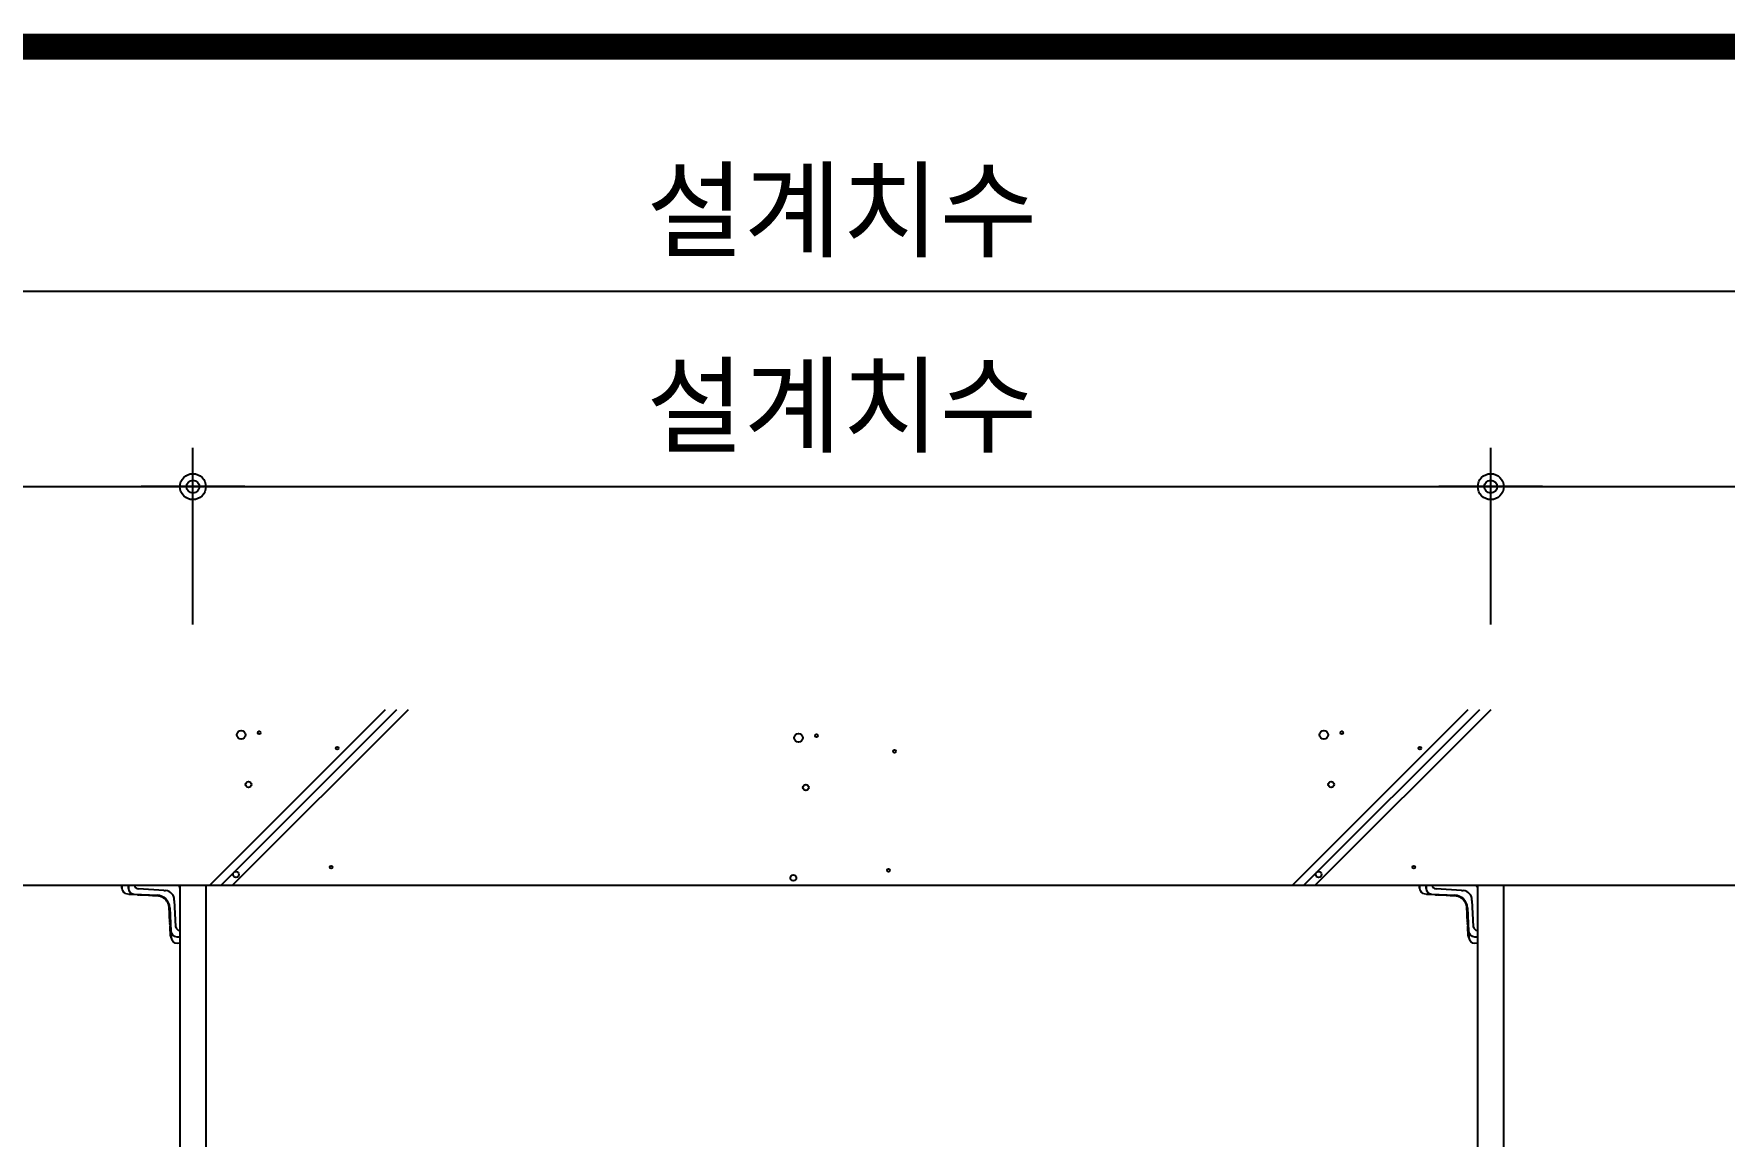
# Model space of a CAD drawing. Extents: x -256 to 8104, y -176 to 5714.
# Drawn here: x 3159 to 3810, y 3604 to 4029 of the extents above; entities that cross this region are included whole.
import ezdxf

# ---------------------------------------------------------------- set-up
doc = ezdxf.new("R2010")
doc.units = 0
doc.header["$LTSCALE"] = 30
doc.layers.get('0').update_dxf_attribs({"linetype": 'CONTINUOUS'})
doc.layers.get('DEFPOINTS').update_dxf_attribs({"linetype": 'CONTINUOUS'})
for name, color, linetype in [('0_toilet', 6, 'CONTINUOUS'), ('DIM', 7, 'CONTINUOUS'), ('경첩', 4, 'CONTINUOUS'), ('해치', 8, 'CONTINUOUS')]:
    doc.layers.add(name, color=color, linetype=linetype)
doc.styles.add('돋움', font='malgun.ttf')
doc.dimstyles.new('10', dxfattribs={"dimscale": 10, "dimtxt": 3, "dimasz": 1, "dimexe": 1.5, "dimexo": 2, "dimgap": 1, "dimtad": 1, "dimdec": 0, "dimlunit": 6, "dimtxsty": '돋움', "dimblk": 'DIMDOT', "dimcen": -1, "dimdle": 1.5, "dimclrt": 3, "dimazin": 3, "dimtfac": 1, "dimtdec": 0, "dimtix": 1, "dimtmove": 2, "dimatfit": 3, "dimldrblk": 'DIMDOT', "dimarcsym": 0})

# ---------------------------------------------------------------- blocks, each defined once
blk = doc.blocks.new('DIMDOT')
at = {"linetype": 'Continuous'}
blk.add_line((-2, 0), (2, 0), dxfattribs=at)
for radius in [0.5, 0.25]:
    blk.add_circle((0, 0), radius, dxfattribs=at)
blk = doc.blocks.new('*D1345')
at = {"layer": 'DEFPOINTS', "color": 0}
for p in [(102541.71, -9969.61), (102041.71, -10042.74), (102541.71, -10042.74)]:
    blk.add_point(p, dxfattribs=at)
at = {"layer": 'DIM', "color": 0, "lineweight": -2, "ltscale": 10}
for p, q in [((102041.71, -10022.74), (102041.71, -9954.61)), ((102541.71, -10022.74), (102541.71, -9954.61)), ((102051.71, -9969.61), (102531.71, -9969.61))]:
    blk.add_line(p, q, dxfattribs=at)
at = {"layer": 'DIM', "color": 0, "lineweight": -2, "xscale": 10, "yscale": 10, "zscale": 10, "rotation": 180}
blk.add_blockref('DIMDOT', (102041.71, -9969.61), dxfattribs=at)
at = {"layer": 'DIM', "color": 0, "lineweight": -2, "xscale": 10, "yscale": 10, "zscale": 10}
blk.add_blockref('DIMDOT', (102541.71, -9969.61), dxfattribs=at)
at = {"layer": 'DIM', "color": 3, "insert": (102291.71, -9939.96), "char_height": 30, "attachment_point": 5, "style": '돋움'}
blk.add_mtext('설계치수', dxfattribs=at)
blk = doc.blocks.new('*D1346')
at = {"layer": 'DEFPOINTS', "color": 0}
for p in [(102541.71, -9894.28), (101041.71, -10042.74), (102541.71, -10042.74)]:
    blk.add_point(p, dxfattribs=at)
at = {"layer": 'DIM', "color": 0, "lineweight": -2, "ltscale": 10}
for p, q in [((101041.71, -10022.74), (101041.71, -9879.28)), ((102541.71, -10022.74), (102541.71, -9879.28)), ((101051.71, -9894.28), (102531.71, -9894.28))]:
    blk.add_line(p, q, dxfattribs=at)
at = {"layer": 'DIM', "color": 0, "lineweight": -2, "xscale": 10, "yscale": 10, "zscale": 10, "rotation": 180}
blk.add_blockref('DIMDOT', (101041.71, -9894.28), dxfattribs=at)
at = {"layer": 'DIM', "color": 0, "lineweight": -2, "xscale": 10, "yscale": 10, "zscale": 10}
blk.add_blockref('DIMDOT', (102541.71, -9894.28), dxfattribs=at)
at = {"layer": 'DIM', "color": 3, "insert": (101791.71, -9864.62), "char_height": 30, "attachment_point": 5, "style": '돋움'}
blk.add_mtext('설계치수', dxfattribs=at)
blk = doc.blocks.new('*D1347')
at = {"layer": 'DEFPOINTS', "color": 0}
for p in [(102041.71, -9969.61), (101541.71, -10042.74), (102041.71, -10042.74)]:
    blk.add_point(p, dxfattribs=at)
at = {"layer": 'DIM', "color": 0, "lineweight": -2, "ltscale": 10}
for p, q in [((101541.71, -10022.74), (101541.71, -9954.61)), ((102041.71, -10022.74), (102041.71, -9954.61)), ((101551.71, -9969.61), (102031.71, -9969.61))]:
    blk.add_line(p, q, dxfattribs=at)
at = {"layer": 'DIM', "color": 0, "lineweight": -2, "xscale": 10, "yscale": 10, "zscale": 10, "rotation": 180}
blk.add_blockref('DIMDOT', (101541.71, -9969.61), dxfattribs=at)
at = {"layer": 'DIM', "color": 0, "lineweight": -2, "xscale": 10, "yscale": 10, "zscale": 10}
blk.add_blockref('DIMDOT', (102041.71, -9969.61), dxfattribs=at)
at = {"layer": 'DIM', "color": 3, "insert": (101791.71, -9939.96), "char_height": 30, "attachment_point": 5, "style": '돋움'}
blk.add_mtext('설계치수', dxfattribs=at)
blk = doc.blocks.new('*D1348')
at = {"layer": 'DEFPOINTS', "color": 0}
for p in [(101541.71, -9969.61), (101041.71, -10042.74), (101541.71, -10042.74)]:
    blk.add_point(p, dxfattribs=at)
at = {"layer": 'DIM', "color": 0, "lineweight": -2, "ltscale": 10}
for p, q in [((101041.71, -10022.74), (101041.71, -9954.61)), ((101541.71, -10022.74), (101541.71, -9954.61)), ((101051.71, -9969.61), (101531.71, -9969.61))]:
    blk.add_line(p, q, dxfattribs=at)
at = {"layer": 'DIM', "color": 0, "lineweight": -2, "xscale": 10, "yscale": 10, "zscale": 10, "rotation": 180}
blk.add_blockref('DIMDOT', (101041.71, -9969.61), dxfattribs=at)
at = {"layer": 'DIM', "color": 0, "lineweight": -2, "xscale": 10, "yscale": 10, "zscale": 10}
blk.add_blockref('DIMDOT', (101541.71, -9969.61), dxfattribs=at)
at = {"layer": 'DIM', "color": 3, "insert": (101291.71, -9939.96), "char_height": 30, "attachment_point": 5, "style": '돋움'}
blk.add_mtext('설계치수', dxfattribs=at)
blk = doc.blocks.new('AURA_50', base_point=(98321.48, -13824.24))
blk.add_line((101041.71, -10123.18), (102541.71, -10123.18))
at = {"color": 4}
for p, q in [((101530.45, -10125.26), (101520.73, -10124.67)), ((101530.45, -10125.26), (101531.12, -10125.26)), ((102030.4, -10125.26), (102020.68, -10124.67)), ((102030.4, -10125.26), (102031.07, -10125.26)), ((101534.53, -10129.13), (101535.03, -10139.16)), ((102034.48, -10129.13), (102034.98, -10139.16))]:
    blk.add_line(p, q, dxfattribs=at)
at = {"color": 8, "const_width": 10}
blk.add_lwpolyline([(100805.64, -9800.08), (104153.46, -9800.08)], dxfattribs=at)
at = {"color": 4}
for centre, radius, start, end in [((101520.81, -10123.07), 1.61, 184.02269, 266.84997), ((101530.88, -10128.91), 3.66, 356.64811, 86.2207), ((102020.76, -10123.07), 1.61, 184.02269, 266.84997), ((102030.83, -10128.91), 3.66, 356.64811, 86.2207), ((101536.68, -10138.98), 1.65, 186.1664, 269.59836), ((102036.63, -10138.98), 1.65, 186.1664, 269.59836)]:
    blk.add_arc(centre, radius, start, end, dxfattribs=at)
at = {"layer": '0_toilet'}
for p, q in [((101536.71, -10123.18), (101536.71, -10848.18)), ((101546.71, -10123.18), (101546.71, -10848.18)), ((102036.66, -10123.18), (102036.66, -10848.18)), ((102046.76, -10848.19), (102046.76, -10123.19))]:
    blk.add_line(p, q, dxfattribs=at)
at = {"layer": '경첩', "color": 4, "linetype": 'Continuous', "lineweight": 15}
for p, q in [((101514.21, -10124.32), (101514.21, -10123.18)), ((101514.21, -10123.18), (101514.46, -10123.18)), ((101514.46, -10124.32), (101514.21, -10124.32)), ((101514.46, -10123.18), (101514.46, -10124.32)), ((101514.46, -10123.18), (101516.61, -10123.18)), ((101518.95, -10126.79), (101516.45, -10126.67)), ((101516.47, -10126.42), (101517.91, -10126.49)), ((101516.61, -10123.18), (101516.61, -10124.43)), ((101516.61, -10124.43), (101516.71, -10124.43)), ((101516.71, -10124.44), (101516.71, -10123.18)), ((101516.71, -10123.18), (101516.96, -10123.18)), ((101516.71, -10124.44), (101516.96, -10124.44)), ((101516.95, -10126.86), (101517.11, -10126.7)), ((101516.96, -10123.18), (101516.96, -10124.44)), ((101535.21, -10123.18), (101516.96, -10123.18)), ((101527.93, -10127.21), (101518.95, -10126.79)), ((101518.97, -10126.54), (101527.94, -10126.96)), ((101536.71, -10142.93), (101536.71, -10124.68)), ((102014.16, -10124.32), (102014.16, -10123.18)), ((102014.16, -10123.18), (102014.41, -10123.18)), ((102014.41, -10124.32), (102014.16, -10124.32)), ((102014.41, -10123.18), (102014.41, -10124.32)), ((102014.41, -10123.18), (102016.56, -10123.18)), ((102018.9, -10126.79), (102016.4, -10126.67)), ((102016.42, -10126.42), (102017.86, -10126.49)), ((102016.56, -10123.18), (102016.56, -10124.43)), ((102016.56, -10124.43), (102016.66, -10124.43)), ((102016.66, -10124.44), (102016.66, -10123.18)), ((102016.66, -10123.18), (102016.91, -10123.18)), ((102016.66, -10124.44), (102016.91, -10124.44)), ((102016.9, -10126.86), (102017.06, -10126.7)), ((102016.91, -10123.18), (102016.91, -10124.44)), ((102035.16, -10123.18), (102016.91, -10123.18)), ((102027.88, -10127.21), (102018.9, -10126.79)), ((102018.92, -10126.54), (102027.89, -10126.96)), ((102036.66, -10142.93), (102036.66, -10124.68)), ((101516.95, -10126.86), (101517.03, -10126.95)), ((101520.25, -10127.1), (101517.03, -10126.95)), ((101520.25, -10127.1), (101520.49, -10126.86)), ((101520.92, -10127.13), (101521.16, -10126.89)), ((101521.26, -10127.15), (101521.5, -10126.91)), ((101521.93, -10127.18), (101522.17, -10126.94)), ((101524.64, -10127.31), (101521.93, -10127.18)), ((101524.64, -10127.31), (101524.87, -10127.07)), ((101525.31, -10127.34), (101525.55, -10127.1)), ((101525.65, -10127.35), (101525.89, -10127.11)), ((101526.32, -10127.39), (101526.56, -10127.15)), ((101527.67, -10127.45), (101526.32, -10127.39)), ((101527.67, -10127.45), (101527.91, -10127.21)), ((101527.91, -10127.46), (101527.67, -10127.45)), ((101528.92, -10127.62), (101529.12, -10127.41)), ((101529.45, -10127.79), (101529.64, -10127.6)), ((101529.7, -10127.9), (101529.89, -10127.71)), ((101530.16, -10128.15), (101530.34, -10127.96)), ((101530.37, -10128.28), (101530.55, -10128.11)), ((101531.46, -10129.32), (101531.64, -10129.14)), ((101531.61, -10129.52), (101531.79, -10129.34)), ((101531.88, -10129.96), (101532.06, -10129.78)), ((101532, -10130.2), (101532.18, -10130.01)), ((101532.16, -10130.6), (101532.36, -10130.4)), ((101532.52, -10130.91), (101532.31, -10131.12)), ((101532.32, -10131.12), (101532.52, -10130.92)), ((101532.39, -10131.49), (101532.6, -10131.28)), ((101532.42, -10131.72), (101532.64, -10131.49)), ((101532.47, -10132.63), (101532.44, -10131.98)), ((101532.47, -10132.63), (101532.71, -10132.39)), ((101532.47, -10132.73), (101532.71, -10132.49)), ((101532.47, -10132.73), (101532.47, -10132.63)), ((101532.49, -10133.07), (101532.47, -10132.73)), ((101532.49, -10133.07), (101532.73, -10132.83)), ((101532.49, -10133.17), (101532.73, -10132.93)), ((101532.49, -10133.17), (101532.49, -10133.07)), ((101532.54, -10134.09), (101532.49, -10133.17)), ((101533.11, -10140.94), (101532.69, -10131.97)), ((101532.94, -10131.96), (101533.36, -10140.93)), ((102016.9, -10126.86), (102016.98, -10126.95)), ((102020.2, -10127.1), (102016.98, -10126.95)), ((102020.2, -10127.1), (102020.44, -10126.86)), ((102020.87, -10127.13), (102021.11, -10126.89)), ((102021.21, -10127.15), (102021.45, -10126.91)), ((102021.88, -10127.18), (102022.12, -10126.94)), ((102024.59, -10127.31), (102021.88, -10127.18)), ((102024.59, -10127.31), (102024.82, -10127.07)), ((102025.26, -10127.34), (102025.5, -10127.1)), ((102025.6, -10127.35), (102025.84, -10127.11)), ((102026.27, -10127.39), (102026.51, -10127.15)), ((102027.62, -10127.45), (102026.27, -10127.39)), ((102027.62, -10127.45), (102027.86, -10127.21)), ((102027.86, -10127.46), (102027.62, -10127.45)), ((102028.87, -10127.62), (102029.07, -10127.41)), ((102029.4, -10127.79), (102029.59, -10127.6)), ((102029.65, -10127.9), (102029.84, -10127.71)), ((102030.11, -10128.15), (102030.29, -10127.96)), ((102030.32, -10128.28), (102030.5, -10128.11)), ((102031.41, -10129.32), (102031.59, -10129.14)), ((102031.56, -10129.52), (102031.74, -10129.34)), ((102031.83, -10129.96), (102032.01, -10129.78)), ((102031.95, -10130.2), (102032.13, -10130.01)), ((102032.11, -10130.6), (102032.31, -10130.4)), ((102032.47, -10130.91), (102032.26, -10131.12)), ((102032.27, -10131.12), (102032.47, -10130.92)), ((102032.34, -10131.49), (102032.55, -10131.28)), ((102032.37, -10131.72), (102032.59, -10131.49)), ((102032.42, -10132.63), (102032.39, -10131.98)), ((102032.42, -10132.63), (102032.66, -10132.39)), ((102032.42, -10132.73), (102032.66, -10132.49)), ((102032.42, -10132.73), (102032.42, -10132.63)), ((102032.44, -10133.07), (102032.42, -10132.73)), ((102032.44, -10133.07), (102032.68, -10132.83)), ((102032.44, -10133.17), (102032.68, -10132.93)), ((102032.44, -10133.17), (102032.44, -10133.07)), ((102032.49, -10134.09), (102032.44, -10133.17)), ((102033.06, -10140.94), (102032.64, -10131.97)), ((102032.89, -10131.96), (102033.31, -10140.93)), ((101532.54, -10134.09), (101532.77, -10133.85)), ((101532.55, -10134.32), (101532.79, -10134.09)), ((101532.57, -10134.75), (101532.55, -10134.32)), ((101532.57, -10134.75), (101532.81, -10134.51)), ((101532.57, -10134.75), (101532.81, -10134.52)), ((101532.7, -10137.62), (101532.57, -10134.75)), ((101532.7, -10137.62), (101532.94, -10137.39)), ((101532.72, -10137.96), (101532.96, -10137.72)), ((101532.75, -10138.64), (101532.72, -10137.96)), ((101532.75, -10138.64), (101532.99, -10138.4)), ((101532.77, -10138.97), (101533, -10138.74)), ((101532.8, -10139.65), (101533.04, -10139.41)), ((101532.92, -10142.35), (101532.8, -10139.65)), ((102032.49, -10134.09), (102032.72, -10133.85)), ((102032.5, -10134.32), (102032.74, -10134.09)), ((102032.52, -10134.75), (102032.5, -10134.32)), ((102032.52, -10134.75), (102032.76, -10134.51)), ((102032.52, -10134.75), (102032.76, -10134.52)), ((102032.65, -10137.62), (102032.52, -10134.75)), ((102032.65, -10137.62), (102032.89, -10137.39)), ((102032.67, -10137.96), (102032.91, -10137.72)), ((102032.7, -10138.64), (102032.67, -10137.96)), ((102032.7, -10138.64), (102032.94, -10138.4)), ((102032.72, -10138.97), (102032.95, -10138.74)), ((102032.75, -10139.65), (102032.99, -10139.41)), ((102032.87, -10142.35), (102032.75, -10139.65)), ((101532.92, -10142.35), (101533.16, -10142.11)), ((101533.03, -10142.95), (101533.2, -10142.79)), ((101533.23, -10143.44), (101533.11, -10140.94)), ((101533.41, -10141.98), (101533.48, -10143.43)), ((101535.46, -10142.93), (101536.71, -10142.93)), ((101535.46, -10143.18), (101535.46, -10142.93)), ((101535.46, -10143.18), (101535.46, -10143.28)), ((101536.71, -10143.18), (101535.46, -10143.18)), ((101535.46, -10143.28), (101536.71, -10143.28)), ((101535.57, -10145.43), (101536.71, -10145.43)), ((101535.57, -10145.43), (101535.57, -10145.68)), ((101536.71, -10145.68), (101535.57, -10145.68)), ((101536.71, -10142.93), (101536.71, -10143.18)), ((101536.71, -10143.28), (101536.71, -10145.43)), ((101536.71, -10145.43), (101536.71, -10145.68)), ((102032.87, -10142.35), (102033.11, -10142.11)), ((102032.98, -10142.95), (102033.15, -10142.79)), ((102033.18, -10143.44), (102033.06, -10140.94)), ((102033.36, -10141.98), (102033.43, -10143.43)), ((102035.41, -10142.93), (102036.66, -10142.93)), ((102035.41, -10143.18), (102035.41, -10142.93)), ((102035.41, -10143.18), (102035.41, -10143.28)), ((102036.66, -10143.18), (102035.41, -10143.18)), ((102035.41, -10143.28), (102036.66, -10143.28)), ((102035.52, -10145.43), (102036.66, -10145.43)), ((102035.52, -10145.43), (102035.52, -10145.68)), ((102036.66, -10145.68), (102035.52, -10145.68)), ((102036.66, -10142.93), (102036.66, -10143.18)), ((102036.66, -10143.28), (102036.66, -10145.43)), ((102036.66, -10145.43), (102036.66, -10145.68))]:
    blk.add_line(p, q, dxfattribs=at)
at = {"layer": '경첩', "color": 4, "linetype": 'Continuous', "lineweight": 15, "flags": 128}
for points in [[(101516.47, -10126.42), (101516.46, -10126.47), (101516.46, -10126.52), (101516.46, -10126.56), (101516.46, -10126.6), (101516.46, -10126.63), (101516.45, -10126.65), (101516.45, -10126.66), (101516.45, -10126.67)], [(101518.95, -10126.79), (101518.95, -10126.78), (101518.95, -10126.77), (101518.96, -10126.75), (101518.96, -10126.71), (101518.96, -10126.68), (101518.96, -10126.63), (101518.96, -10126.59), (101518.97, -10126.54)], [(102016.42, -10126.42), (102016.41, -10126.47), (102016.41, -10126.52), (102016.41, -10126.56), (102016.41, -10126.6), (102016.41, -10126.63), (102016.4, -10126.65), (102016.4, -10126.66), (102016.4, -10126.67)], [(102018.9, -10126.79), (102018.9, -10126.78), (102018.9, -10126.77), (102018.91, -10126.75), (102018.91, -10126.71), (102018.91, -10126.68), (102018.91, -10126.63), (102018.91, -10126.59), (102018.92, -10126.54)], [(101520.92, -10127.13), (101520.91, -10127.13), (101520.87, -10127.13), (101520.81, -10127.13), (101520.72, -10127.12), (101520.62, -10127.12), (101520.5, -10127.11), (101520.38, -10127.1), (101520.25, -10127.1)], [(101521.93, -10127.18), (101521.82, -10127.17), (101521.7, -10127.17), (101521.6, -10127.16), (101521.5, -10127.16), (101521.42, -10127.15), (101521.35, -10127.15), (101521.3, -10127.15), (101521.27, -10127.15), (101521.26, -10127.15)], [(101525.31, -10127.34), (101525.3, -10127.34), (101525.26, -10127.34), (101525.2, -10127.33), (101525.11, -10127.33), (101525.01, -10127.32), (101524.89, -10127.32), (101524.77, -10127.31), (101524.64, -10127.31)], [(101526.32, -10127.39), (101526.19, -10127.38), (101526.07, -10127.37), (101525.95, -10127.37), (101525.85, -10127.36), (101525.76, -10127.36), (101525.7, -10127.36), (101525.66, -10127.35), (101525.65, -10127.35)], [(101527.93, -10127.21), (101527.93, -10127.21), (101527.93, -10127.19), (101527.93, -10127.17), (101527.93, -10127.14), (101527.93, -10127.1), (101527.93, -10127.06), (101527.94, -10127.01), (101527.94, -10126.96)], [(101532.32, -10131.12), (101532.32, -10131.12), (101532.32, -10131.12)], [(101532.42, -10131.72), (101532.4, -10131.55), (101532.39, -10131.49)], [(101532.69, -10131.97), (101532.69, -10131.97), (101532.7, -10131.97), (101532.73, -10131.97), (101532.76, -10131.97), (101532.8, -10131.96), (101532.84, -10131.96), (101532.89, -10131.96), (101532.94, -10131.96)], [(102020.87, -10127.13), (102020.86, -10127.13), (102020.82, -10127.13), (102020.76, -10127.13), (102020.67, -10127.12), (102020.57, -10127.12), (102020.45, -10127.11), (102020.33, -10127.1), (102020.2, -10127.1)], [(102021.88, -10127.18), (102021.77, -10127.17), (102021.65, -10127.17), (102021.55, -10127.16), (102021.45, -10127.16), (102021.37, -10127.15), (102021.3, -10127.15), (102021.25, -10127.15), (102021.22, -10127.15), (102021.21, -10127.15)], [(102025.26, -10127.34), (102025.25, -10127.34), (102025.21, -10127.34), (102025.15, -10127.33), (102025.06, -10127.33), (102024.96, -10127.32), (102024.84, -10127.32), (102024.72, -10127.31), (102024.59, -10127.31)], [(102026.27, -10127.39), (102026.14, -10127.38), (102026.02, -10127.37), (102025.9, -10127.37), (102025.8, -10127.36), (102025.71, -10127.36), (102025.65, -10127.36), (102025.61, -10127.35), (102025.6, -10127.35)], [(102027.88, -10127.21), (102027.88, -10127.21), (102027.88, -10127.19), (102027.88, -10127.17), (102027.88, -10127.14), (102027.88, -10127.1), (102027.88, -10127.06), (102027.89, -10127.01), (102027.89, -10126.96)], [(102032.27, -10131.12), (102032.27, -10131.12), (102032.27, -10131.12)], [(102032.37, -10131.72), (102032.35, -10131.55), (102032.34, -10131.49)], [(102032.64, -10131.97), (102032.64, -10131.97), (102032.65, -10131.97), (102032.68, -10131.97), (102032.71, -10131.97), (102032.75, -10131.96), (102032.79, -10131.96), (102032.84, -10131.96), (102032.89, -10131.96)], [(101532.55, -10134.32), (101532.54, -10134.25), (101532.54, -10134.17), (101532.54, -10134.09)], [(101532.57, -10134.75), (101532.57, -10134.75), (101532.57, -10134.75)], [(101532.8, -10139.65), (101532.79, -10139.52), (101532.79, -10139.39), (101532.78, -10139.27), (101532.77, -10139.17), (101532.77, -10139.09), (101532.77, -10139.03), (101532.77, -10138.99), (101532.77, -10138.97)], [(102032.5, -10134.32), (102032.49, -10134.25), (102032.49, -10134.17), (102032.49, -10134.09)], [(102032.52, -10134.75), (102032.52, -10134.75), (102032.52, -10134.75)], [(102032.75, -10139.65), (102032.74, -10139.52), (102032.74, -10139.39), (102032.73, -10139.27), (102032.72, -10139.17), (102032.72, -10139.09), (102032.72, -10139.03), (102032.72, -10138.99), (102032.72, -10138.97)], [(101532.95, -10142.86), (101532.94, -10142.76), (101532.94, -10142.63), (101532.93, -10142.49), (101532.92, -10142.35)], [(101532.95, -10142.86), (101532.97, -10142.88), (101532.99, -10142.9), (101533, -10142.91), (101533.01, -10142.93), (101533.02, -10142.94), (101533.03, -10142.94), (101533.03, -10142.95), (101533.03, -10142.95)], [(101533.11, -10140.94), (101533.11, -10140.94), (101533.13, -10140.94), (101533.15, -10140.94), (101533.18, -10140.94), (101533.22, -10140.94), (101533.26, -10140.94), (101533.31, -10140.93), (101533.36, -10140.93)], [(101533.48, -10143.43), (101533.43, -10143.43), (101533.38, -10143.44), (101533.34, -10143.44), (101533.3, -10143.44), (101533.27, -10143.44), (101533.25, -10143.44), (101533.23, -10143.44), (101533.23, -10143.44)], [(102032.9, -10142.86), (102032.89, -10142.76), (102032.89, -10142.63), (102032.88, -10142.49), (102032.87, -10142.35)], [(102032.9, -10142.86), (102032.92, -10142.88), (102032.94, -10142.9), (102032.95, -10142.91), (102032.96, -10142.93), (102032.97, -10142.94), (102032.98, -10142.94), (102032.98, -10142.95), (102032.98, -10142.95)], [(102033.06, -10140.94), (102033.06, -10140.94), (102033.08, -10140.94), (102033.1, -10140.94), (102033.13, -10140.94), (102033.17, -10140.94), (102033.21, -10140.94), (102033.26, -10140.93), (102033.31, -10140.93)], [(102033.43, -10143.43), (102033.38, -10143.43), (102033.33, -10143.44), (102033.29, -10143.44), (102033.25, -10143.44), (102033.22, -10143.44), (102033.2, -10143.44), (102033.18, -10143.44), (102033.18, -10143.44)]]:
    blk.add_lwpolyline(points, dxfattribs=at)
at = {"layer": '경첩', "color": 4, "linetype": 'Continuous', "lineweight": 15}
for centre, radius, start, end in [((101516.56, -10124.32), 2.35, 180, 267.30166), ((101516.56, -10124.32), 2.1, 180, 267.30166), ((101519.06, -10124.44), 2.35, 180, 267.30166), ((101519.06, -10124.44), 2.1, 180, 267.30166), ((101535.21, -10124.68), 1.5, 0, 90), ((102016.51, -10124.32), 2.35, 180, 267.30166), ((102016.51, -10124.32), 2.1, 180, 267.30166), ((102019.01, -10124.44), 2.35, 180, 267.30166), ((102019.01, -10124.44), 2.1, 180, 267.30166), ((102035.16, -10124.68), 1.5, 0, 90), ((101527.69, -10132.2), 4.75, 75, 87.30166), ((101527.69, -10132.2), 5, 2.69834, 87.30166), ((101527.69, -10132.2), 5.25, 2.69834, 87.30166), ((101527.69, -10132.2), 4.75, 68.24939, 75.00018), ((101527.69, -10132.2), 4.75, 58.70023, 65.00519), ((101527.69, -10132.2), 4.75, 55.61419, 58.70089), ((101527.69, -10132.2), 4.75, 37.43916, 55.61511), ((101527.69, -10132.21), 4.75, 34.38551, 37.43877), ((101527.69, -10132.2), 4.75, 28.17355, 34.38489), ((101527.69, -10132.2), 4.75, 19.76602, 24.99481), ((101527.69, -10132.2), 4.75, 13.24314, 19.76602), ((101527.69, -10132.2), 4.75, 8.6056, 13.16233), ((101527.69, -10132.2), 4.75, 2.69834, 5.90882), ((102027.64, -10132.2), 4.75, 75, 87.30166), ((102027.64, -10132.2), 5, 2.69834, 87.30166), ((102027.64, -10132.2), 5.25, 2.69834, 87.30166), ((102027.64, -10132.2), 4.75, 68.24939, 75.00018), ((102027.64, -10132.2), 4.75, 58.70023, 65.00519), ((102027.64, -10132.2), 4.75, 55.61419, 58.70089), ((102027.64, -10132.2), 4.75, 37.43916, 55.61511), ((102027.64, -10132.21), 4.75, 34.38551, 37.43877), ((102027.64, -10132.2), 4.75, 28.17355, 34.38489), ((102027.64, -10132.2), 4.75, 19.76602, 24.99481), ((102027.64, -10132.2), 4.75, 13.24314, 19.76602), ((102027.64, -10132.2), 4.75, 8.6056, 13.16233), ((102027.64, -10132.2), 4.75, 2.69834, 5.90882), ((101535.46, -10140.83), 2.35, 182.69834, 270), ((101535.57, -10143.33), 2.35, 182.69834, 270), ((101535.46, -10140.83), 2.1, 182.69834, 270), ((101535.57, -10143.33), 2.1, 182.69834, 270), ((102035.41, -10140.83), 2.35, 182.69834, 270), ((102035.52, -10143.33), 2.35, 182.69834, 270), ((102035.41, -10140.83), 2.1, 182.69834, 270), ((102035.52, -10143.33), 2.1, 182.69834, 270)]:
    blk.add_arc(centre, radius, start, end, dxfattribs=at)
at = {"layer": '해치'}
for p, q in [((101548.17, -10123.18), (101615.91, -10055.44)), ((101556.99, -10123.18), (101624.73, -10055.44)), ((101965.29, -10123.18), (102033.03, -10055.44)), ((101974.12, -10123.18), (102041.85, -10055.44))]:
    blk.add_line(p, q, dxfattribs=at)
at = {"layer": '해치', "color": 2}
for p, q in [((101552.58, -10123.18), (101620.32, -10055.44)), ((101969.7, -10123.18), (102037.44, -10055.44))]:
    blk.add_line(p, q, dxfattribs=at)
at = {"layer": '해치'}
for centre, radius in [((101560.29, -10065.23), 1.68), ((101567.23, -10064.44), 0.56), ((101775.03, -10066.41), 1.68), ((101781.97, -10065.62), 0.56), ((101977.41, -10065.23), 1.68), ((101984.36, -10064.44), 0.56), ((101597.23, -10070.41), 0.56), ((101811.97, -10071.59), 0.56), ((102014.36, -10070.41), 0.56), ((101563.09, -10084.4), 1.12), ((101777.83, -10085.57), 1.12), ((101980.21, -10084.4), 1.12), ((101558.28, -10119.07), 1.12), ((101594.99, -10116.28), 0.559), ((101773.02, -10120.39), 1.12), ((101809.73, -10117.46), 0.559), ((101975.4, -10119.07), 1.12), ((102012.12, -10116.28), 0.559)]:
    blk.add_circle(centre, radius, dxfattribs=at)
at = {"layer": 'DIM', "ltscale": 10}
for base, p1, p2, picture, middle in [((102541.71, -9894.28), (101041.71, -10042.74), (102541.71, -10042.74), '*D1346', (101791.71, -9864.62)), ((101541.71, -9969.61), (101041.71, -10042.74), (101541.71, -10042.74), '*D1348', (101291.71, -9939.96)), ((102041.71, -9969.61), (101541.71, -10042.74), (102041.71, -10042.74), '*D1347', (101791.71, -9939.96)), ((102541.71, -9969.61), (102041.71, -10042.74), (102541.71, -10042.74), '*D1345', (102291.71, -9939.96))]:
    dim = blk.add_linear_dim(base=base, p1=p1, p2=p2, text='설계치수', dimstyle='10', override={"dimtxsty": '돋움'}, dxfattribs=at)
    dim.commit()
    dim.dimension.update_dxf_attribs({"geometry": picture, "text_midpoint": middle})

msp = doc.modelspace()

# ---------------------------------------------------------------- block references
msp.add_blockref('AURA_50', (0, 0))

doc.saveas('drawing.dxf')
